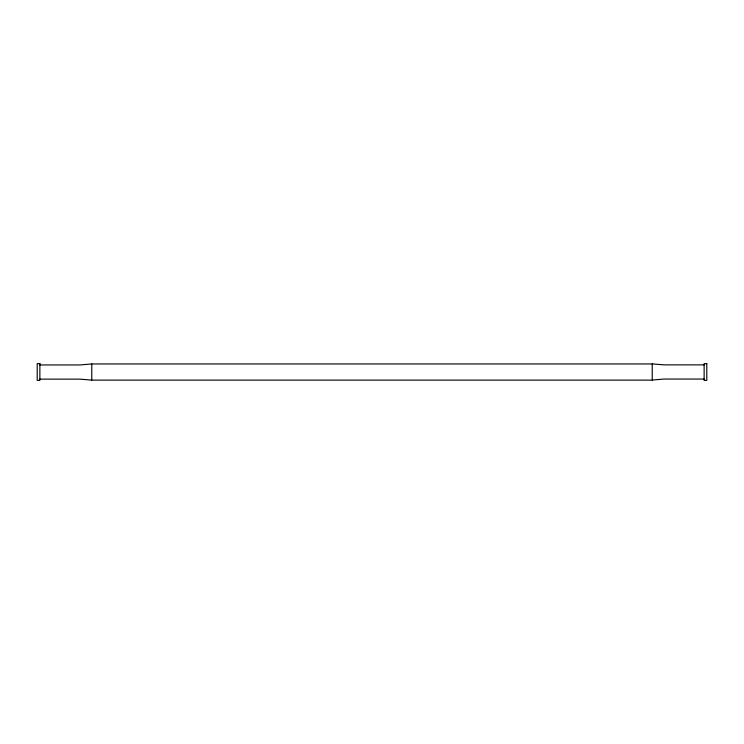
<?xml version="1.0" encoding="UTF-8"?>
<svg xmlns="http://www.w3.org/2000/svg" width="744" height="744" viewBox="0 0 744 744"><rect width="100%" height="100%" fill="white"/><g stroke="black" fill="none" stroke-linecap="round" stroke-linejoin="round"><path stroke-width="1.12" d="M652.228 363.956L91.772 363.956L80.054 364.941L39.878 364.941M652.228 380.044L663.946 379.059L704.122 379.059M704.122 364.867L663.946 364.867L652.228 363.881L652.228 380.119L91.772 380.119L80.054 379.133L39.878 379.133M91.772 363.956L91.772 380.119M39.878 363.63L37.2 363.63L37.2 380.37L39.878 380.37L39.878 363.63M706.8 363.63L704.122 363.63L704.122 380.37L706.8 380.37L706.8 363.63"/></g></svg>
